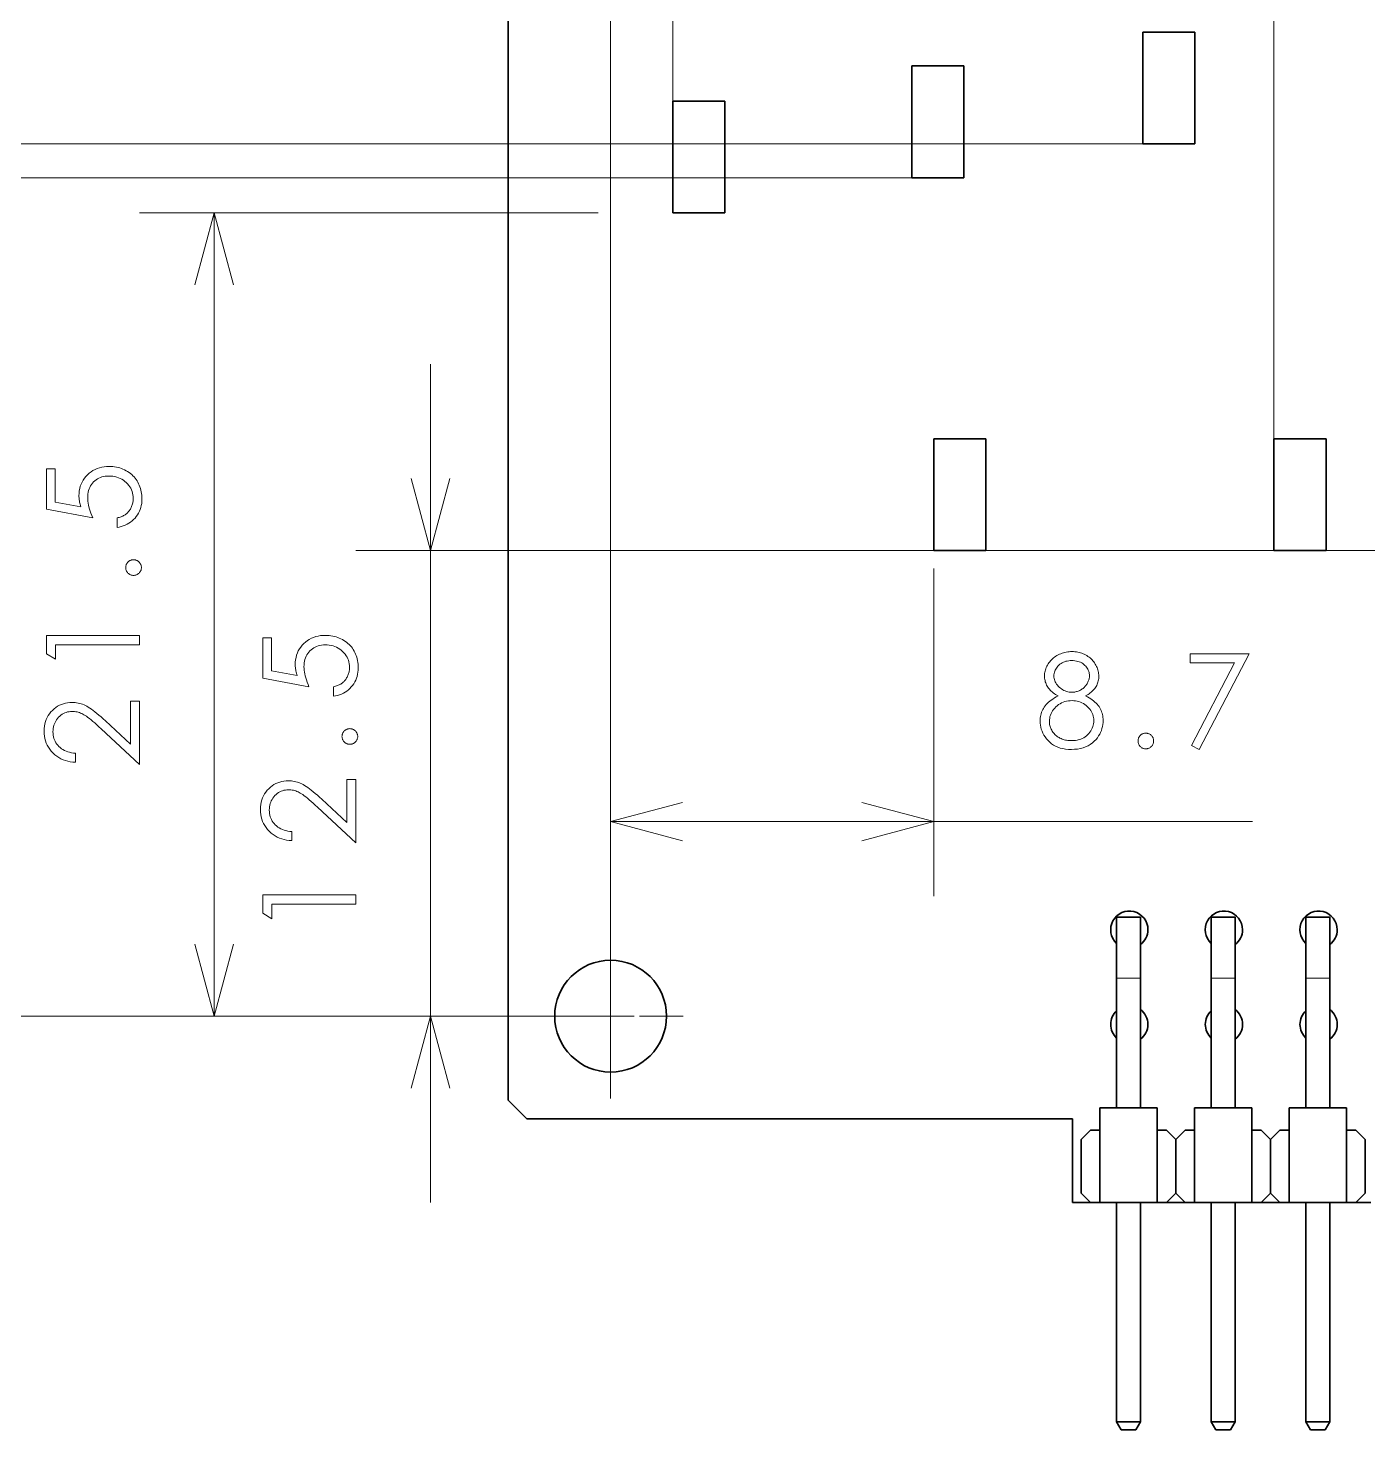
# Model space of a CAD drawing. Extents: x 33 to 237, y 66 to 156.
# Drawn here: x 162.97 to 198.93, y 76.76 to 114.36 of the extents above; entities that cross this region are included whole.
import ezdxf

# ---------------------------------------------------------------- set-up
doc = ezdxf.new("R2010")
doc.units = 0
doc.linetypes.add('DASHDOT', pattern=[18.5, 12, -3, 0.5, -3])

msp = doc.modelspace()

# ---------------------------------------------------------------- linework, layer by layer
at = {"color": 7, "lineweight": 13}
for p, q in [((178.607224, 88.527748), (178.607224, 144.167175)), ((178.607224, 85.649345), (178.607224, 138.620209)), ((196.407227, 101.139343), (196.407227, 138.620209)), ((178.607224, 89.857643), (178.607224, 131.092178)), ((178.607224, 89.857643), (178.607224, 127.440247)), ((178.607224, 89.857643), (178.607224, 116.989975)), ((180.277222, 110.922287), (180.277222, 116.989975)), ((193.954025, 111.257645), (146.909515, 111.257645)), ((187.315918, 110.347641), (158.410019, 110.347641)), ((178.277222, 109.407646), (165.967499, 109.407646)), ((167.967499, 87.857643), (167.967499, 109.407646)), ((173.772522, 82.857643), (173.772522, 105.347641)), ((206.223633, 100.347641), (171.772522, 100.347641)), ((187.277222, 99.862625), (187.277222, 91.076309)), ((178.607224, 88.342659), (178.607224, 95.076309)), ((178.607224, 93.076309), (195.835968, 93.076309)), ((192.187225, 88.87764), (192.827225, 88.87764)), ((194.727219, 88.87764), (195.367218, 88.87764)), ((197.267227, 88.87764), (197.907227, 88.87764)), ((176.607224, 87.857643), (146.909515, 87.857643)), ((179.235916, 87.857643), (158.410019, 87.857643)), ((176.607224, 87.857643), (165.967499, 87.857643)), ((176.607224, 87.857643), (171.772522, 87.857643))]:
    msp.add_line(p, q, dxfattribs=at)
at = {"color": 7, "lineweight": 35}
for p, q in [((175.857224, 85.607643), (175.857239, 122.107643)), ((192.887238, 114.257645), (194.287231, 114.257645)), ((192.887238, 111.257645), (192.887238, 114.257645)), ((194.287231, 114.257645), (194.287231, 111.257645)), ((186.687225, 113.347641), (188.087234, 113.347641)), ((186.687225, 110.347641), (186.687225, 113.347641)), ((188.087234, 113.347641), (188.087234, 110.347641)), ((180.277222, 112.407646), (181.677231, 112.407646)), ((180.277222, 109.407646), (180.277222, 112.407646)), ((181.677231, 112.407646), (181.677231, 109.407646)), ((194.287231, 111.257645), (192.887238, 111.257645)), ((188.087234, 110.347641), (186.687225, 110.347641)), ((181.677231, 109.407646), (180.277222, 109.407646)), ((187.277222, 103.347641), (188.677231, 103.347641)), ((187.277222, 100.347641), (187.277222, 103.347641)), ((188.677231, 103.347641), (188.677231, 100.347641)), ((196.407227, 103.347641), (197.807236, 103.347641)), ((196.407227, 100.347641), (196.407227, 103.347641)), ((197.807236, 103.347641), (197.80722, 100.347641)), ((188.677231, 100.347641), (187.277222, 100.347641)), ((197.80722, 100.347641), (196.407227, 100.347641)), ((192.187225, 90.517639), (192.187225, 88.87764)), ((192.187225, 90.517639), (192.827225, 90.517639)), ((192.827225, 90.517639), (192.827225, 88.87764)), ((194.727219, 90.517639), (194.727219, 88.87764)), ((194.727219, 90.517639), (195.367233, 90.517639)), ((195.367233, 90.517639), (195.367218, 88.87764)), ((197.267227, 90.517639), (197.267227, 88.87764)), ((197.267227, 90.517639), (197.907227, 90.517639)), ((197.907227, 90.517639), (197.907227, 88.87764)), ((192.187225, 85.397644), (192.187225, 88.87764)), ((192.827225, 85.397644), (192.827225, 88.87764)), ((194.727219, 85.397644), (194.727219, 88.87764)), ((195.367218, 85.397644), (195.367218, 88.87764)), ((197.267227, 85.397644), (197.267227, 88.87764)), ((197.907227, 85.397644), (197.907227, 88.87764)), ((192.187225, 87.977646), (192.187225, 86.337639)), ((194.727219, 87.977638), (194.727219, 86.337639)), ((197.267227, 87.977638), (197.267227, 86.337639)), ((192.187225, 85.397644), (192.187225, 86.337639)), ((194.727219, 85.397644), (194.727219, 86.337639)), ((197.267227, 85.397644), (197.267227, 86.337639)), ((175.857224, 85.607643), (176.357224, 85.107643)), ((191.737228, 85.397644), (193.277222, 85.397644)), ((191.737228, 85.397644), (191.737228, 84.797638)), ((193.277222, 85.397644), (193.277222, 84.797638)), ((194.277222, 85.397644), (195.81723, 85.397644)), ((194.277222, 85.397644), (194.277222, 84.797638)), ((195.81723, 85.397644), (195.81723, 84.797638)), ((196.81723, 85.397644), (198.357224, 85.397644)), ((196.81723, 85.397644), (196.81723, 84.797638)), ((198.357224, 85.397644), (198.357224, 84.797638)), ((191.007233, 85.107643), (176.357224, 85.107643)), ((191.007233, 85.107643), (191.007217, 82.857643)), ((191.237228, 84.547638), (191.487228, 84.797638)), ((191.737228, 84.797638), (191.487228, 84.797638)), ((191.737228, 82.857643), (191.737228, 84.797638)), ((193.277222, 82.857643), (193.277222, 84.797638)), ((193.527222, 84.797638), (193.277222, 84.797638)), ((193.777222, 84.547638), (193.527222, 84.797638)), ((193.777222, 84.547638), (194.027222, 84.797638)), ((194.277222, 84.797638), (194.027222, 84.797638)), ((194.277222, 82.857643), (194.277222, 84.797638)), ((195.81723, 82.857643), (195.81723, 84.797638)), ((196.06723, 84.797638), (195.81723, 84.797638)), ((196.31723, 84.547638), (196.06723, 84.797638)), ((196.31723, 84.547638), (196.56723, 84.797638)), ((196.81723, 84.797638), (196.56723, 84.797638)), ((196.81723, 82.857643), (196.81723, 84.797638)), ((198.357224, 82.857643), (198.357224, 84.797638)), ((198.607224, 84.797638), (198.357224, 84.797638)), ((198.857224, 84.547638), (198.607224, 84.797638)), ((191.237228, 83.107643), (191.237228, 84.547638)), ((193.777222, 83.107643), (193.777222, 84.547638)), ((196.31723, 83.107643), (196.31723, 84.547638)), ((198.857224, 83.107643), (198.857224, 84.547638)), ((191.007217, 82.857643), (191.487228, 82.857643)), ((191.487228, 82.857643), (191.237228, 83.107643)), ((191.737228, 82.857643), (191.487228, 82.857643)), ((191.737228, 82.857643), (193.277222, 82.857643)), ((192.187225, 76.974152), (192.187225, 82.857643)), ((192.827225, 76.974152), (192.827225, 82.857643)), ((193.527222, 82.857643), (193.277222, 82.857643)), ((193.527222, 82.857643), (193.777222, 83.107643)), ((193.527222, 82.857643), (194.027222, 82.857643)), ((194.027222, 82.857643), (193.777222, 83.107643)), ((194.277222, 82.857643), (194.027222, 82.857643)), ((194.277222, 82.857643), (195.81723, 82.857643)), ((194.727219, 76.974152), (194.727219, 82.857643)), ((195.367218, 76.974152), (195.367218, 82.857643)), ((196.06723, 82.857643), (195.81723, 82.857643)), ((196.06723, 82.857643), (196.31723, 83.107643)), ((196.06723, 82.857643), (196.56723, 82.857643)), ((196.56723, 82.857643), (196.31723, 83.107643)), ((196.81723, 82.857643), (196.56723, 82.857643)), ((196.81723, 82.857643), (198.357224, 82.857643)), ((197.267227, 76.974152), (197.267227, 82.857643)), ((197.907227, 76.974152), (197.907227, 82.857643)), ((198.607224, 82.857643), (198.357224, 82.857643)), ((198.607224, 82.857643), (198.857224, 83.107643)), ((198.607224, 82.857643), (199.007217, 82.857643)), ((192.187225, 76.974152), (192.827225, 76.974152)), ((192.312225, 76.757645), (192.187225, 76.974152)), ((192.312225, 76.757645), (192.702225, 76.757645)), ((192.702225, 76.757645), (192.827225, 76.974152)), ((194.727219, 76.974152), (195.367218, 76.974152)), ((194.852219, 76.757645), (194.727219, 76.974152)), ((194.852219, 76.757645), (195.242218, 76.757645)), ((195.242218, 76.757645), (195.367218, 76.974152)), ((197.267227, 76.974152), (197.907227, 76.974152)), ((197.392227, 76.757645), (197.267227, 76.974152)), ((197.392227, 76.757645), (197.782227, 76.757645)), ((197.782227, 76.757645), (197.907227, 76.974152))]:
    msp.add_line(p, q, dxfattribs=at)
at = {"color": 7, "linetype": 'DASHDOT', "lineweight": 13, "ltscale": 0.0975}
for p, q in [((178.607224, 89.807648), (178.607224, 85.907646)), ((180.55722, 87.857643), (176.657227, 87.857643))]:
    msp.add_line(p, q, dxfattribs=at)
at = {"color": 7, "lineweight": 13}
for points in [[(168.485138, 107.475792), (167.967499, 109.407646), (167.44986, 107.475792)], [(173.254883, 102.279488), (173.772522, 100.347641), (174.290161, 102.279488)], [(180.539078, 93.593941), (178.607224, 93.076309), (180.539078, 92.55867)], [(185.345383, 92.55867), (187.277222, 93.076309), (185.345383, 93.593941)], [(167.44986, 89.789497), (167.967499, 87.857643), (168.485138, 89.789497)], [(174.290161, 85.925797), (173.772522, 87.857643), (173.254883, 85.925797)]]:
    msp.add_lwpolyline(points, dxfattribs=at)
for points in [[(163.467499, 102.539337), (163.705444, 102.539337), (163.705444, 101.648788), (164.386948, 101.524727), (164.377899, 101.55703), (164.369812, 101.588692), (164.362671, 101.619713), (164.356491, 101.650078), (164.351257, 101.67981), (164.34697, 101.708885), (164.343643, 101.73732), (164.341263, 101.765106), (164.339844, 101.792244), (164.339355, 101.818741), (164.341644, 101.885864), (164.348511, 101.950592), (164.359924, 102.012924), (164.375931, 102.072853), (164.3965, 102.130394), (164.421646, 102.185532), (164.45137, 102.238281), (164.485657, 102.288628), (164.524506, 102.336578), (164.567947, 102.382133), (164.614944, 102.424271), (164.66452, 102.461975), (164.716644, 102.495247), (164.771347, 102.524078), (164.828613, 102.548477), (164.888443, 102.568436), (164.950836, 102.583961), (165.015808, 102.595047), (165.083328, 102.6017), (165.153427, 102.60392), (165.202301, 102.602783), (165.250366, 102.599365), (165.297623, 102.593674), (165.344055, 102.585701), (165.389664, 102.575455), (165.434464, 102.562927), (165.478455, 102.548126), (165.521606, 102.531044), (165.563965, 102.511688), (165.605499, 102.490051), (165.645676, 102.466476), (165.683929, 102.441277), (165.720245, 102.414467), (165.754654, 102.38604), (165.78714, 102.356003), (165.817703, 102.324348), (165.846344, 102.291084), (165.873077, 102.256203), (165.897888, 102.219704), (165.920761, 102.181587), (165.941589, 102.142067), (165.960236, 102.101341), (165.976669, 102.059402), (165.990921, 102.016258), (166.002975, 101.971909), (166.012848, 101.926353), (166.020523, 101.879593), (166.026001, 101.831627), (166.029297, 101.782448), (166.03038, 101.732063), (166.028519, 101.672173), (166.022949, 101.614189), (166.013641, 101.558105), (166.00061, 101.503922), (165.983856, 101.451645), (165.963394, 101.401268), (165.939194, 101.352798), (165.911285, 101.306236), (165.879639, 101.261566), (165.844284, 101.218811), (165.805969, 101.17868), (165.765457, 101.141922), (165.722763, 101.108528), (165.677872, 101.078499), (165.630783, 101.051834), (165.581512, 101.028534), (165.530029, 101.008598), (165.476379, 100.992027), (165.420517, 100.978821), (165.362473, 100.968979), (165.362473, 101.225609), (165.390823, 101.231789), (165.418076, 101.238762), (165.444244, 101.246536), (165.46933, 101.255112), (165.493332, 101.264481), (165.516251, 101.274658), (165.538071, 101.285629), (165.558807, 101.297394), (165.578445, 101.309967), (165.597015, 101.323334), (165.61467, 101.337555), (165.631638, 101.352699), (165.647919, 101.368759), (165.663483, 101.385735), (165.678375, 101.403633), (165.692551, 101.422447), (165.706039, 101.442177), (165.718826, 101.46283), (165.730927, 101.484398), (165.74231, 101.506882), (165.752808, 101.52993), (165.762207, 101.553207), (165.770477, 101.576706), (165.777664, 101.600418), (165.783737, 101.624359), (165.788712, 101.648514), (165.792572, 101.672897), (165.795349, 101.697495), (165.796997, 101.722321), (165.797546, 101.74736), (165.795685, 101.795952), (165.79007, 101.843147), (165.780731, 101.888947), (165.767639, 101.933357), (165.750809, 101.976372), (165.730255, 102.017998), (165.705948, 102.05822), (165.677902, 102.097054), (165.646118, 102.134499), (165.610596, 102.17054), (165.572281, 102.204124), (165.532089, 102.234177), (165.490021, 102.260689), (165.446091, 102.283661), (165.400284, 102.303108), (165.352615, 102.319016), (165.30307, 102.33139), (165.251663, 102.340225), (165.19838, 102.345528), (165.143234, 102.34729), (165.093536, 102.345695), (165.045746, 102.340904), (164.999863, 102.332916), (164.955872, 102.321732), (164.913803, 102.307358), (164.873627, 102.28978), (164.835342, 102.269012), (164.798981, 102.245049), (164.764511, 102.217896), (164.731949, 102.187538), (164.70192, 102.154518), (164.675049, 102.119354), (164.651337, 102.082047), (164.630798, 102.042603), (164.613403, 102.001015), (164.599182, 101.957291), (164.58812, 101.911415), (164.580215, 101.863403), (164.57547, 101.813255), (164.573898, 101.760956), (164.575241, 101.715836), (164.579254, 101.668846), (164.585968, 101.61998), (164.595367, 101.569252), (164.607452, 101.516655), (164.622223, 101.462181), (164.639679, 101.405846), (164.659821, 101.347633), (164.682648, 101.287552), (164.70816, 101.225609), (163.467499, 101.456741)], [(165.593613, 99.891479), (165.594223, 99.908562), (165.596054, 99.925133), (165.599121, 99.941193), (165.603394, 99.956741), (165.608902, 99.971786), (165.615631, 99.986313), (165.623596, 100.000336), (165.632767, 100.013847), (165.643158, 100.026848), (165.654785, 100.039337), (165.667297, 100.050964), (165.680359, 100.061363), (165.693939, 100.070541), (165.708084, 100.078499), (165.722778, 100.085228), (165.738007, 100.090736), (165.753769, 100.095016), (165.770081, 100.098076), (165.786942, 100.099915), (165.804352, 100.100525), (165.821442, 100.099915), (165.838028, 100.098076), (165.854141, 100.095016), (165.869751, 100.090736), (165.884857, 100.085228), (165.89949, 100.078499), (165.91362, 100.070541), (165.927261, 100.061363), (165.940399, 100.050964), (165.953064, 100.039337), (165.964844, 100.026848), (165.975388, 100.013847), (165.984695, 100.000336), (165.992752, 99.986313), (165.999573, 99.971786), (166.005157, 99.956741), (166.009506, 99.941193), (166.012604, 99.925133), (166.014465, 99.908562), (166.015091, 99.891479), (166.014465, 99.874405), (166.012604, 99.857834), (166.009506, 99.841766), (166.005157, 99.826218), (165.999573, 99.81118), (165.992752, 99.796646), (165.984695, 99.782623), (165.975388, 99.769119), (165.964844, 99.756111), (165.953064, 99.743622), (165.940399, 99.731995), (165.927261, 99.721596), (165.91362, 99.712418), (165.89949, 99.704468), (165.884857, 99.697739), (165.869751, 99.69223), (165.854141, 99.687943), (165.838028, 99.684891), (165.821442, 99.683052), (165.804352, 99.682442), (165.786942, 99.683052), (165.770081, 99.684891), (165.753769, 99.687943), (165.738007, 99.69223), (165.722778, 99.697739), (165.708084, 99.704468), (165.693939, 99.712418), (165.680359, 99.721596), (165.667297, 99.731995), (165.654785, 99.743622), (165.643158, 99.756111), (165.632767, 99.769119), (165.623596, 99.782623), (165.615631, 99.796646), (165.608902, 99.81118), (165.603394, 99.826218), (165.599121, 99.841766), (165.596054, 99.857834), (165.594223, 99.874405)], [(163.467499, 97.580132), (163.467499, 98.071289), (165.967499, 98.071289), (165.967499, 97.823158), (163.712234, 97.823158), (163.712234, 97.430573)], [(169.272522, 98.009338), (169.510468, 98.009338), (169.510468, 97.11879), (170.191971, 96.99472), (170.182922, 97.027031), (170.174835, 97.058693), (170.167694, 97.089706), (170.161514, 97.120079), (170.156281, 97.149803), (170.151993, 97.178879), (170.148666, 97.207314), (170.146286, 97.2351), (170.144867, 97.262245), (170.144379, 97.288742), (170.146667, 97.355865), (170.153534, 97.420586), (170.164963, 97.482918), (170.180954, 97.542854), (170.201538, 97.600388), (170.226669, 97.655533), (170.256393, 97.708275), (170.29068, 97.758621), (170.329544, 97.806572), (170.372971, 97.852135), (170.419968, 97.894272), (170.469543, 97.931976), (170.521667, 97.96524), (170.57637, 97.99408), (170.633636, 98.018471), (170.693466, 98.038437), (170.755859, 98.053955), (170.820831, 98.065048), (170.888367, 98.071701), (170.95845, 98.073921), (171.007339, 98.072784), (171.055389, 98.069366), (171.102646, 98.063675), (171.149078, 98.055702), (171.194687, 98.045456), (171.239487, 98.032928), (171.283478, 98.018127), (171.326645, 98.001045), (171.368988, 97.981689), (171.410522, 97.960052), (171.450699, 97.93647), (171.488953, 97.911278), (171.525269, 97.884468), (171.559677, 97.856041), (171.592163, 97.826004), (171.622726, 97.79435), (171.651382, 97.761078), (171.678101, 97.726196), (171.702911, 97.689697), (171.725784, 97.651588), (171.746613, 97.612068), (171.765259, 97.571335), (171.781693, 97.529404), (171.795944, 97.486259), (171.807999, 97.44191), (171.817871, 97.396355), (171.825546, 97.349594), (171.831024, 97.30162), (171.83432, 97.252449), (171.835403, 97.202065), (171.833557, 97.142174), (171.827972, 97.084183), (171.818665, 97.028099), (171.805634, 96.973923), (171.788879, 96.921638), (171.768417, 96.871269), (171.744217, 96.8228), (171.716309, 96.77623), (171.684677, 96.731567), (171.649307, 96.688805), (171.610992, 96.648682), (171.570496, 96.611923), (171.527786, 96.578522), (171.482895, 96.548492), (171.435806, 96.521828), (171.386536, 96.498528), (171.335068, 96.478592), (171.281403, 96.462021), (171.22554, 96.448814), (171.167496, 96.43898), (171.167496, 96.695602), (171.195847, 96.701782), (171.223114, 96.708763), (171.249283, 96.716537), (171.274368, 96.725113), (171.298355, 96.734482), (171.321274, 96.744652), (171.343094, 96.755623), (171.363831, 96.767395), (171.383469, 96.779961), (171.402039, 96.793327), (171.419693, 96.807556), (171.436676, 96.822693), (171.452942, 96.838753), (171.468521, 96.855736), (171.483398, 96.873627), (171.497574, 96.892441), (171.511063, 96.912178), (171.523849, 96.932823), (171.53595, 96.954391), (171.547333, 96.976875), (171.557831, 96.999931), (171.56723, 97.023209), (171.575516, 97.0467), (171.582687, 97.070419), (171.58876, 97.094353), (171.593735, 97.118515), (171.59761, 97.142899), (171.600372, 97.167496), (171.60202, 97.192314), (171.60257, 97.217361), (171.600708, 97.265945), (171.595093, 97.313141), (171.585754, 97.358948), (171.572662, 97.403358), (171.555832, 97.446373), (171.535278, 97.487991), (171.510971, 97.528221), (171.482925, 97.567055), (171.451141, 97.604492), (171.415634, 97.640541), (171.377304, 97.674126), (171.337112, 97.70417), (171.295044, 97.730682), (171.251114, 97.753662), (171.205307, 97.773102), (171.157639, 97.789009), (171.108093, 97.801384), (171.056686, 97.810219), (171.003403, 97.815521), (170.948257, 97.817291), (170.89856, 97.815697), (170.850769, 97.810898), (170.804886, 97.80291), (170.760895, 97.791733), (170.718826, 97.777351), (170.67865, 97.759781), (170.640381, 97.739014), (170.604004, 97.71505), (170.569534, 97.687889), (170.536972, 97.657539), (170.506943, 97.624512), (170.480072, 97.589348), (170.45636, 97.552048), (170.435822, 97.512604), (170.418427, 97.471016), (170.404205, 97.427284), (170.393143, 97.381416), (170.385239, 97.333405), (170.380493, 97.283249), (170.378922, 97.230957), (170.380264, 97.185837), (170.384293, 97.13884), (170.391006, 97.089981), (170.400406, 97.039246), (170.412476, 96.986649), (170.427246, 96.932182), (170.444702, 96.875839), (170.464844, 96.817635), (170.487671, 96.757553), (170.513184, 96.695602), (169.272522, 96.926743)], [(191.351944, 96.447823), (191.401154, 96.42231), (191.447495, 96.396088), (191.490952, 96.369148), (191.531555, 96.341499), (191.569275, 96.313133), (191.604126, 96.284058), (191.636093, 96.254265), (191.665192, 96.223755), (191.691437, 96.192535), (191.714798, 96.160599), (191.735626, 96.127869), (191.754257, 96.094254), (191.770691, 96.059753), (191.784943, 96.024368), (191.797012, 95.988098), (191.80687, 95.950951), (191.814545, 95.91291), (191.820023, 95.873993), (191.823318, 95.83419), (191.824417, 95.793503), (191.822525, 95.736404), (191.816864, 95.680656), (191.807434, 95.626274), (191.79422, 95.573242), (191.777252, 95.521584), (191.7565, 95.471275), (191.731979, 95.422325), (191.703674, 95.374741), (191.6716, 95.328514), (191.635757, 95.283646), (191.587555, 95.232307), (191.535355, 95.186363), (191.479187, 95.145836), (191.419037, 95.110703), (191.354919, 95.080978), (191.286819, 95.056656), (191.214737, 95.037743), (191.138687, 95.024231), (191.058655, 95.016129), (190.974655, 95.01342), (190.893723, 95.015793), (190.816803, 95.022903), (190.743881, 95.03476), (190.674988, 95.051353), (190.610107, 95.072693), (190.549225, 95.09877), (190.492355, 95.129593), (190.439499, 95.165154), (190.390656, 95.20546), (190.345825, 95.250504), (190.305145, 95.298409), (190.268738, 95.347275), (190.236618, 95.397118), (190.208771, 95.447922), (190.185226, 95.499702), (190.165955, 95.552444), (190.150955, 95.606155), (190.140244, 95.660843), (190.13382, 95.716492), (190.131683, 95.773109), (190.132813, 95.814499), (190.136169, 95.855064), (190.141785, 95.894791), (190.149628, 95.933685), (190.159729, 95.971741), (190.172058, 96.008972), (190.186646, 96.045364), (190.203476, 96.080925), (190.222534, 96.115662), (190.243851, 96.149551), (190.267776, 96.182671), (190.294708, 96.215057), (190.324615, 96.246712), (190.357513, 96.277634), (190.393417, 96.307823), (190.432297, 96.33728), (190.474167, 96.366013), (190.519043, 96.394012), (190.566895, 96.42128), (190.617752, 96.447823), (190.581955, 96.467316), (190.548004, 96.487724), (190.515884, 96.509056), (190.485596, 96.531303), (190.457138, 96.554466), (190.430527, 96.578552), (190.405746, 96.603546), (190.382813, 96.629463), (190.361694, 96.656303), (190.342422, 96.684052), (190.324982, 96.712471), (190.309387, 96.741295), (190.295624, 96.770523), (190.283691, 96.800163), (190.27359, 96.830215), (190.265335, 96.860672), (190.258911, 96.891533), (190.254318, 96.922806), (190.251572, 96.954483), (190.250656, 96.986572), (190.251633, 97.019127), (190.254562, 97.051529), (190.259445, 97.083771), (190.266281, 97.115868), (190.275085, 97.147812), (190.285828, 97.179604), (190.298538, 97.211243), (190.313187, 97.242722), (190.329803, 97.274055), (190.348373, 97.305229), (190.368668, 97.33567), (190.390457, 97.364784), (190.413742, 97.39257), (190.438522, 97.419029), (190.464798, 97.444168), (190.492569, 97.467979), (190.52182, 97.490463), (190.552582, 97.51162), (190.584839, 97.531456), (190.618591, 97.549965), (190.653381, 97.566917), (190.688721, 97.582085), (190.724625, 97.595467), (190.761093, 97.607071), (190.798111, 97.616882), (190.835693, 97.624908), (190.87384, 97.631157), (190.912552, 97.63562), (190.951813, 97.638298), (190.991638, 97.639191), (191.030441, 97.63829), (191.068665, 97.635582), (191.106308, 97.631081), (191.143372, 97.624779), (191.179871, 97.616669), (191.215775, 97.606758), (191.251114, 97.595047), (191.285858, 97.581543), (191.320038, 97.566223), (191.353638, 97.54911), (191.38623, 97.530449), (191.417374, 97.510498), (191.447067, 97.489258), (191.475327, 97.466721), (191.502136, 97.442894), (191.527496, 97.41777), (191.551422, 97.391365), (191.573898, 97.363663), (191.59494, 97.334671), (191.614517, 97.304382), (191.632446, 97.2733), (191.648483, 97.241905), (191.662628, 97.210213), (191.674881, 97.178207), (191.685257, 97.145905), (191.693756, 97.113289), (191.700348, 97.080368), (191.705078, 97.047142), (191.707901, 97.013611), (191.708847, 96.979774), (191.707947, 96.946152), (191.705276, 96.913284), (191.700806, 96.881165), (191.694565, 96.849792), (191.686539, 96.819168), (191.676727, 96.789291), (191.665131, 96.760162), (191.651733, 96.731781), (191.636566, 96.704147), (191.619614, 96.677254), (191.600876, 96.6511), (191.580353, 96.625656), (191.55806, 96.600929), (191.533966, 96.57692), (191.508087, 96.553619), (191.480423, 96.531029), (191.450989, 96.509155), (191.419754, 96.487999), (191.386734, 96.467552)], [(194.156158, 97.576309), (195.741821, 97.576309), (194.404282, 95.01342), (194.198639, 95.11879), (195.354324, 97.340073), (194.156158, 97.340073)], [(190.979752, 97.396156), (190.939331, 97.394943), (190.900314, 97.391296), (190.862717, 97.385223), (190.826523, 97.376717), (190.791733, 97.365776), (190.758362, 97.352409), (190.72641, 97.336609), (190.695862, 97.318382), (190.666718, 97.297729), (190.638992, 97.274643), (190.613327, 97.24987), (190.590347, 97.224167), (190.570084, 97.197525), (190.552521, 97.169952), (190.537659, 97.141441), (190.525497, 97.112), (190.516037, 97.081619), (190.509277, 97.050301), (190.505234, 97.018051), (190.503876, 96.984871), (190.505341, 96.951874), (190.509689, 96.91951), (190.516953, 96.887772), (190.52713, 96.856659), (190.540207, 96.82618), (190.556198, 96.796326), (190.575089, 96.767105), (190.596878, 96.73851), (190.621582, 96.710541), (190.649185, 96.683205), (190.678741, 96.657532), (190.709244, 96.634567), (190.740738, 96.614296), (190.773193, 96.596733), (190.80661, 96.581871), (190.841003, 96.56971), (190.876358, 96.560257), (190.912689, 96.553497), (190.949982, 96.549446), (190.988251, 96.548096), (191.012924, 96.548706), (191.037323, 96.550537), (191.061462, 96.553596), (191.085327, 96.557884), (191.108917, 96.563385), (191.132233, 96.570122), (191.155273, 96.578072), (191.178055, 96.58725), (191.200546, 96.597649), (191.222778, 96.609276), (191.244385, 96.621964), (191.26503, 96.635551), (191.284698, 96.65004), (191.303406, 96.665428), (191.321136, 96.681717), (191.337906, 96.698906), (191.353699, 96.717003), (191.36853, 96.735992), (191.382385, 96.755882), (191.395279, 96.77668), (191.407074, 96.797928), (191.417618, 96.819199), (191.42691, 96.840485), (191.434982, 96.861794), (191.441803, 96.88311), (191.447388, 96.904449), (191.451736, 96.925804), (191.454834, 96.947174), (191.456696, 96.968567), (191.457306, 96.989967), (191.456085, 97.019981), (191.452423, 97.049522), (191.446304, 97.078583), (191.437729, 97.10717), (191.426727, 97.135277), (191.413269, 97.16291), (191.397354, 97.190071), (191.378998, 97.216751), (191.3582, 97.242958), (191.334946, 97.268692), (191.309372, 97.292908), (191.281586, 97.314575), (191.251587, 97.333694), (191.219376, 97.350266), (191.184967, 97.364288), (191.148346, 97.375763), (191.109512, 97.384682), (191.068466, 97.39106), (191.025208, 97.394882)], [(164.250977, 94.910179), (164.250977, 94.67054), (164.178207, 94.67485), (164.108093, 94.683701), (164.040619, 94.697083), (163.9758, 94.715004), (163.913635, 94.737465), (163.854111, 94.764458), (163.797241, 94.79599), (163.743027, 94.832069), (163.691467, 94.872673), (163.642548, 94.917824), (163.597351, 94.966354), (163.5569, 95.017113), (163.52121, 95.070091), (163.49028, 95.125305), (163.464111, 95.182739), (163.442688, 95.242401), (163.426025, 95.304291), (163.414139, 95.368401), (163.406998, 95.434746), (163.404617, 95.503311), (163.406845, 95.570992), (163.413528, 95.63604), (163.424652, 95.698456), (163.440247, 95.75824), (163.460281, 95.815384), (163.484772, 95.869896), (163.513718, 95.921776), (163.547104, 95.971016), (163.584961, 96.017632), (163.627258, 96.061607), (163.672577, 96.102127), (163.719513, 96.13839), (163.768036, 96.17038), (163.818146, 96.198112), (163.869873, 96.221573), (163.923187, 96.240768), (163.978088, 96.255699), (164.034607, 96.266365), (164.092712, 96.272758), (164.152405, 96.274895), (164.194641, 96.273872), (164.236328, 96.270813), (164.277496, 96.265717), (164.318146, 96.258575), (164.358261, 96.249405), (164.397858, 96.238182), (164.43692, 96.22493), (164.475464, 96.209633), (164.513458, 96.192299), (164.550949, 96.17292), (164.589478, 96.150604), (164.630661, 96.124451), (164.674469, 96.094452), (164.720901, 96.060616), (164.769974, 96.022942), (164.821686, 95.981422), (164.876022, 95.936058), (164.932999, 95.886856), (164.992615, 95.833817), (165.054855, 95.776932), (165.726166, 95.154907), (165.726166, 96.308884), (165.967499, 96.308884), (165.967499, 94.611061), (164.935883, 95.566193), (164.87529, 95.622284), (164.817902, 95.674316), (164.763733, 95.722282), (164.712769, 95.76619), (164.665039, 95.806038), (164.620499, 95.84182), (164.579163, 95.873543), (164.541061, 95.901199), (164.506165, 95.924805), (164.474472, 95.944336), (164.444229, 95.960968), (164.413666, 95.975845), (164.382782, 95.988976), (164.351563, 96.000351), (164.320023, 96.009979), (164.288177, 96.01786), (164.255981, 96.023987), (164.22348, 96.028358), (164.190659, 96.030991), (164.157501, 96.03186), (164.115952, 96.030289), (164.075562, 96.025574), (164.036346, 96.017715), (163.998291, 96.006706), (163.961426, 95.992561), (163.92572, 95.975266), (163.891205, 95.954834), (163.857849, 95.931252), (163.825668, 95.904526), (163.794662, 95.874657), (163.765762, 95.842506), (163.739899, 95.808952), (163.717087, 95.773987), (163.697311, 95.73761), (163.680573, 95.699814), (163.666885, 95.660622), (163.65625, 95.62001), (163.648636, 95.577988), (163.644073, 95.534554), (163.642548, 95.489716), (163.64415, 95.442596), (163.648941, 95.397087), (163.656937, 95.353203), (163.668121, 95.310921), (163.682495, 95.270264), (163.700073, 95.231216), (163.720825, 95.193787), (163.744797, 95.157967), (163.771957, 95.123764), (163.802307, 95.091179), (163.835556, 95.06076), (163.871368, 95.033089), (163.90979, 95.008148), (163.950775, 94.985939), (163.994354, 94.966476), (164.040512, 94.949738), (164.089264, 94.935745), (164.140579, 94.924484), (164.194489, 94.915962)], [(190.991638, 96.32206), (190.940811, 96.320381), (190.891647, 96.315361), (190.844147, 96.306992), (190.798309, 96.295273), (190.754135, 96.280205), (190.711624, 96.261795), (190.670792, 96.240028), (190.631622, 96.21492), (190.594116, 96.186462), (190.558258, 96.154655), (190.525009, 96.120621), (190.495239, 96.08548), (190.468994, 96.04924), (190.446228, 96.011894), (190.426971, 95.973442), (190.411224, 95.933884), (190.398972, 95.893227), (190.390213, 95.851456), (190.384964, 95.808586), (190.383209, 95.76461), (190.383957, 95.737236), (190.3862, 95.710159), (190.389938, 95.683395), (190.395172, 95.656929), (190.401917, 95.630775), (190.410141, 95.604927), (190.419861, 95.579384), (190.431076, 95.554146), (190.443787, 95.529213), (190.457993, 95.504585), (190.473541, 95.480675), (190.49028, 95.457886), (190.508209, 95.436211), (190.527328, 95.415665), (190.547638, 95.39624), (190.569138, 95.377937), (190.591827, 95.360756), (190.615707, 95.344696), (190.640778, 95.329758), (190.667038, 95.315941), (190.694305, 95.303345), (190.722443, 95.292076), (190.751419, 95.282135), (190.78125, 95.273521), (190.81192, 95.266228), (190.843445, 95.260262), (190.875824, 95.255623), (190.909042, 95.252304), (190.943115, 95.25032), (190.978043, 95.249657), (191.031647, 95.251274), (191.083008, 95.256119), (191.132126, 95.264191), (191.179001, 95.27549), (191.223633, 95.290024), (191.266022, 95.307777), (191.306152, 95.328766), (191.344055, 95.352989), (191.379715, 95.380432), (191.413132, 95.41111), (191.443802, 95.443947), (191.471252, 95.477867), (191.495468, 95.512878), (191.516464, 95.548981), (191.53421, 95.586166), (191.548752, 95.624435), (191.560043, 95.663795), (191.568115, 95.704247), (191.572968, 95.745781), (191.574585, 95.788406), (191.572876, 95.82975), (191.567749, 95.870155), (191.559204, 95.909622), (191.547256, 95.948158), (191.531876, 95.985764), (191.513092, 96.02243), (191.490891, 96.058167), (191.465271, 96.092964), (191.436234, 96.126823), (191.403778, 96.159752), (191.368912, 96.19059), (191.332642, 96.218185), (191.294952, 96.242523), (191.255859, 96.263626), (191.215347, 96.281479), (191.173431, 96.296089), (191.130096, 96.307449), (191.085358, 96.315567), (191.0392, 96.320435)], [(171.398636, 95.361481), (171.399246, 95.378555), (171.401077, 95.395126), (171.404144, 95.411194), (171.408417, 95.426743), (171.413925, 95.44178), (171.420654, 95.456314), (171.428619, 95.470337), (171.43779, 95.483841), (171.448196, 95.496849), (171.459808, 95.509338), (171.472321, 95.520966), (171.485382, 95.531364), (171.498978, 95.540543), (171.513107, 95.548492), (171.527802, 95.555222), (171.54303, 95.56073), (171.558792, 95.565018), (171.575104, 95.568069), (171.591965, 95.569908), (171.609375, 95.570518), (171.626465, 95.569908), (171.643066, 95.568069), (171.659164, 95.565018), (171.674774, 95.56073), (171.68988, 95.555222), (171.704514, 95.548492), (171.718643, 95.540543), (171.732285, 95.531364), (171.745422, 95.520966), (171.758087, 95.509338), (171.769867, 95.496849), (171.780411, 95.483841), (171.789719, 95.470337), (171.797791, 95.456314), (171.804611, 95.44178), (171.810181, 95.426743), (171.814529, 95.411194), (171.817627, 95.395126), (171.819489, 95.378555), (171.820114, 95.361481), (171.819489, 95.344398), (171.817627, 95.327827), (171.814529, 95.311768), (171.810181, 95.296219), (171.804611, 95.281174), (171.797791, 95.266647), (171.789719, 95.252625), (171.780411, 95.239113), (171.769867, 95.226112), (171.758087, 95.213623), (171.745422, 95.201996), (171.732285, 95.191597), (171.718643, 95.182419), (171.704514, 95.174461), (171.68988, 95.167732), (171.674774, 95.162224), (171.659164, 95.157944), (171.643066, 95.154884), (171.626465, 95.153046), (171.609375, 95.152435), (171.591965, 95.153046), (171.575104, 95.154884), (171.558792, 95.157944), (171.54303, 95.162224), (171.527802, 95.167732), (171.513107, 95.174461), (171.498978, 95.182419), (171.485382, 95.191597), (171.472321, 95.201996), (171.459808, 95.213623), (171.448196, 95.226112), (171.43779, 95.239113), (171.428619, 95.252625), (171.420654, 95.266647), (171.413925, 95.281174), (171.408417, 95.296219), (171.404144, 95.311768), (171.401077, 95.327827), (171.399246, 95.344398)], [(192.969894, 95.450203), (192.986969, 95.449585), (193.00354, 95.447754), (193.019608, 95.444695), (193.035156, 95.440414), (193.050186, 95.434906), (193.064728, 95.428177), (193.078751, 95.420219), (193.092255, 95.411041), (193.105255, 95.400642), (193.117752, 95.389015), (193.129379, 95.376511), (193.139771, 95.363457), (193.148956, 95.349861), (193.156906, 95.335724), (193.163635, 95.321037), (193.169144, 95.305809), (193.173431, 95.290039), (193.176483, 95.27372), (193.178314, 95.256866), (193.178925, 95.239456), (193.178314, 95.222374), (193.176483, 95.205772), (193.173431, 95.189674), (193.169144, 95.174065), (193.163635, 95.158943), (193.156906, 95.144318), (193.148956, 95.130188), (193.139771, 95.116547), (193.129379, 95.103401), (193.117752, 95.090752), (193.105255, 95.078964), (193.092255, 95.06842), (193.078751, 95.059113), (193.064728, 95.051048), (193.050186, 95.044228), (193.035156, 95.038643), (193.019608, 95.034302), (193.00354, 95.031197), (192.986969, 95.029343), (192.969894, 95.028717), (192.952805, 95.029343), (192.936234, 95.031197), (192.920181, 95.034302), (192.904633, 95.038643), (192.889587, 95.044228), (192.875061, 95.051048), (192.861038, 95.059113), (192.847519, 95.06842), (192.834518, 95.078964), (192.822037, 95.090752), (192.81041, 95.103401), (192.800003, 95.116547), (192.790833, 95.130188), (192.782867, 95.144318), (192.776138, 95.158943), (192.770645, 95.174065), (192.766357, 95.189674), (192.76329, 95.205772), (192.761459, 95.222374), (192.760849, 95.239456), (192.761459, 95.256866), (192.76329, 95.27372), (192.766357, 95.290039), (192.770645, 95.305809), (192.776138, 95.321037), (192.782867, 95.335724), (192.790833, 95.349861), (192.800003, 95.363457), (192.81041, 95.376511), (192.822037, 95.389015), (192.834518, 95.400642), (192.847519, 95.411041), (192.861038, 95.420219), (192.875061, 95.428177), (192.889587, 95.434906), (192.904633, 95.440414), (192.920181, 95.444695), (192.936234, 95.447754), (192.952805, 95.449585)], [(170.056, 92.808792), (170.056, 92.56916), (169.983231, 92.573471), (169.913116, 92.582314), (169.845642, 92.595703), (169.780823, 92.613617), (169.718658, 92.636078), (169.659134, 92.663078), (169.602264, 92.694611), (169.54805, 92.730682), (169.49649, 92.771294), (169.447571, 92.816444), (169.402374, 92.864975), (169.361923, 92.915726), (169.326233, 92.968712), (169.295303, 93.023918), (169.269135, 93.081352), (169.247711, 93.141014), (169.231064, 93.202904), (169.219162, 93.267021), (169.212021, 93.333359), (169.209641, 93.401932), (169.211868, 93.469612), (169.218552, 93.53466), (169.229675, 93.597076), (169.24527, 93.65686), (169.265305, 93.714005), (169.289795, 93.768517), (169.318741, 93.820389), (169.352127, 93.869637), (169.389984, 93.916245), (169.432281, 93.96022), (169.477615, 94.000748), (169.524536, 94.037003), (169.573059, 94.069), (169.623169, 94.096725), (169.674896, 94.120186), (169.72821, 94.139381), (169.783112, 94.154312), (169.83963, 94.164978), (169.897736, 94.171379), (169.957428, 94.173508), (169.999664, 94.172493), (170.041351, 94.169434), (170.082535, 94.164337), (170.123169, 94.157196), (170.163284, 94.148018), (170.202881, 94.136803), (170.241943, 94.123543), (170.280487, 94.108253), (170.318497, 94.090912), (170.355972, 94.071541), (170.394516, 94.049225), (170.435684, 94.023071), (170.479492, 93.993073), (170.525925, 93.959236), (170.574997, 93.921555), (170.626709, 93.880035), (170.681046, 93.834679), (170.738022, 93.785477), (170.797638, 93.732437), (170.859879, 93.675552), (171.531189, 93.053528), (171.531189, 94.207504), (171.772522, 94.207504), (171.772522, 92.509674), (170.740921, 93.464813), (170.680328, 93.520905), (170.62294, 93.572937), (170.568756, 93.620903), (170.517807, 93.66481), (170.470062, 93.704659), (170.425522, 93.74044), (170.384201, 93.772163), (170.346085, 93.79982), (170.311188, 93.823418), (170.279495, 93.842957), (170.249252, 93.859581), (170.218689, 93.874466), (170.187805, 93.887589), (170.156586, 93.898972), (170.125046, 93.9086), (170.093201, 93.916473), (170.06102, 93.9226), (170.028503, 93.926979), (169.995682, 93.929604), (169.96254, 93.930481), (169.920975, 93.928909), (169.880585, 93.924194), (169.84137, 93.916328), (169.803314, 93.905327), (169.766449, 93.891174), (169.730759, 93.873886), (169.696228, 93.853447), (169.662872, 93.829865), (169.630692, 93.803146), (169.599686, 93.77327), (169.570786, 93.741127), (169.544922, 93.707573), (169.52211, 93.6726), (169.502335, 93.636223), (169.485611, 93.598434), (169.471924, 93.559235), (169.461273, 93.518623), (169.453659, 93.476608), (169.449097, 93.433174), (169.447571, 93.388329), (169.449173, 93.341209), (169.453964, 93.295708), (169.46196, 93.251816), (169.473145, 93.209541), (169.487518, 93.168884), (169.505096, 93.129837), (169.525864, 93.0924), (169.54982, 93.056587), (169.576981, 93.022385), (169.60733, 92.989792), (169.640579, 92.959381), (169.676407, 92.931702), (169.714813, 92.906761), (169.755798, 92.88456), (169.799377, 92.865089), (169.845535, 92.848358), (169.894287, 92.834366), (169.945602, 92.823105), (169.999512, 92.814583)], [(169.272522, 90.621506), (169.272522, 91.112671), (171.772522, 91.112671), (171.772522, 90.86454), (169.517258, 90.86454), (169.517258, 90.471947)]]:
    msp.add_lwpolyline(points, close=True, dxfattribs=at)
at = {"color": 7, "lineweight": 35}
msp.add_circle((178.607224, 87.857643), 1.5, dxfattribs=at)
for centre, start, end in [((192.527222, 90.177643), 359.99999, 227.156318), ((195.06723, 90.177643), 359.99999, 227.156318), ((197.607224, 90.177643), 359.99999, 227.156318), ((192.527222, 90.177643), 306.870284, 359.99999), ((195.06723, 90.177643), 306.870284, 359.99999), ((197.607224, 90.177643), 306.870284, 359.99999), ((192.527222, 87.637642), 132.843177, 227.156809), ((192.527222, 87.637642), 306.870308, 53.129671), ((195.06723, 87.637642), 132.843177, 227.156809), ((195.06723, 87.637642), 306.870308, 53.129671), ((197.607224, 87.637642), 132.843177, 227.156809), ((197.607224, 87.637642), 306.870308, 53.129671)]:
    msp.add_arc(centre, 0.5, start, end, dxfattribs=at)

doc.saveas('drawing.dxf')
